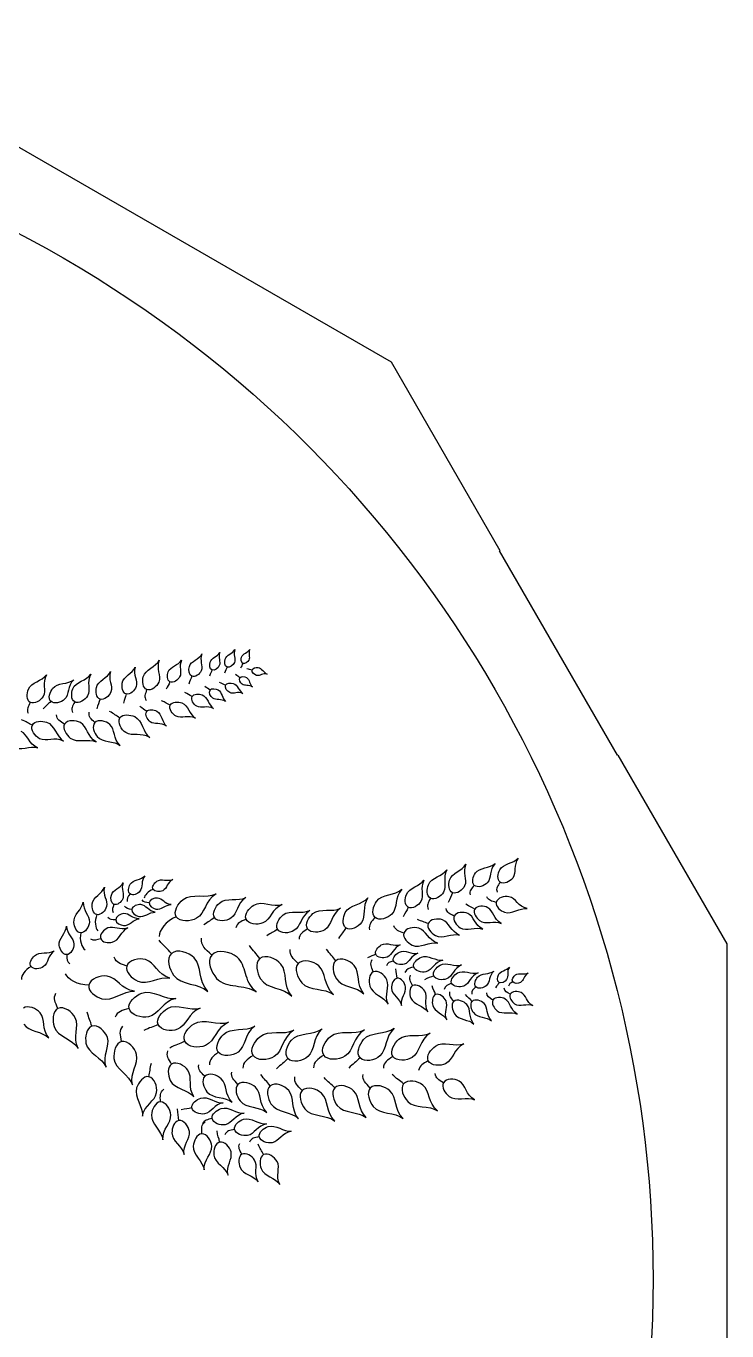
# Model space of a CAD drawing. Extents: x 5.1 to 68.9, y 5.1 to 68.9.
# Drawn here: x 51.06 to 68.88, y 35.7 to 68.88 of the extents above; entities that cross this region are included whole.
import ezdxf

# ---------------------------------------------------------------- set-up
doc = ezdxf.new("R2010")
doc.units = 0
doc.layers.add('View004', color=7, linetype='CONTINUOUS')

msp = doc.modelspace()

# ---------------------------------------------------------------- linework, layer by layer
at = {"layer": 'View004', "color": 7}
for p, q in [((45.549293, 68.88389), (60.343293, 60.342888)), ((60.343293, 60.342888), (63.112293, 55.544889)), ((66.099293, 50.338889), (63.099294, 55.535891)), ((63.112293, 55.544889), (63.099302, 55.535893)), ((66.114292, 50.34589), (66.09929, 50.338879)), ((66.114292, 50.34589), (68.884292, 45.548889)), ((68.884292, 45.548889), (68.884292, 28.466889))]:
    msp.add_line(p, q, dxfattribs=at)
at = {"layer": 'View004', "color": 1}
for p, q in [((55.791583, 52.509546), (55.791587, 52.509546)), ((56.174925, 52.584757), (56.17493, 52.584757)), ((56.574943, 52.677757), (56.574943, 52.677757)), ((56.812036, 52.504576), (56.812036, 52.504575)), ((54.723356, 52.209336), (54.723353, 52.209336)), ((55.28088, 52.348207), (55.280881, 52.348207)), ((56.135194, 52.121354), (56.135194, 52.121357)), ((56.502839, 52.313209), (56.50284, 52.313223)), ((52.944716, 51.766111), (52.944741, 51.766111)), ((53.609442, 51.899086), (53.609444, 51.899086)), ((54.13357, 52.010223), (54.13357, 52.010223)), ((55.285433, 51.835612), (55.285433, 51.835612)), ((55.743269, 51.997314), (55.743269, 51.997314)), ((51.169679, 51.685794), (51.169679, 51.685794)), ((51.692061, 51.712817), (51.692061, 51.712816)), ((52.300199, 51.699959), (52.300199, 51.699959)), ((54.130462, 51.454476), (54.130462, 51.454473)), ((54.73133, 51.616504), (54.73133, 51.616501)), ((51.225443, 51.109268), (51.225443, 51.109269)), ((52.044771, 51.130862), (52.044771, 51.130862)), ((52.810562, 51.170283), (52.810562, 51.170283)), ((53.451291, 51.290499), (53.451291, 51.290498)), ((53.707198, 46.812816), (53.707198, 46.812816)), ((54.29253, 46.929398), (54.29253, 46.929398)), ((61.908824, 46.845542), (61.908824, 46.845542)), ((62.461183, 47.032795), (62.461183, 47.032795)), ((63.11901, 47.113285), (63.11901, 47.113285)), ((53.296868, 46.549007), (53.296868, 46.549007)), ((54.195474, 46.583997), (54.195474, 46.583997)), ((60.783066, 46.474211), (60.783064, 46.474211)), ((61.345173, 46.704888), (61.345173, 46.704888)), ((63.018975, 46.600484), (63.018975, 46.600484)), ((52.864554, 46.289001), (52.864554, 46.289001)), ((53.343547, 46.155726), (53.343547, 46.155726)), ((53.753055, 46.417666), (53.753055, 46.417666)), ((54.88404, 46.232048), (54.88404, 46.232048)), ((55.854335, 46.211365), (55.854335, 46.211364)), ((56.656966, 46.174746), (56.656966, 46.174746)), ((59.93669, 46.216816), (59.93669, 46.216816)), ((61.9485, 46.250082), (61.9485, 46.250082)), ((62.473815, 46.425273), (62.473815, 46.425273)), ((52.45558, 45.825161), (52.45558, 45.825161)), ((57.458718, 45.91554), (57.458718, 45.915543)), ((58.219956, 45.927787), (58.219956, 45.927787)), ((59.19619, 45.949815), (59.196192, 45.949815)), ((60.67051, 45.818987), (60.67051, 45.818987)), ((61.287247, 46.059094), (61.287247, 46.059092)), ((52.962573, 45.675694), (52.962573, 45.675694)), ((52.096628, 45.270002), (52.096628, 45.270002)), ((54.760127, 45.297498), (54.760127, 45.297498)), ((55.783415, 45.25805), (55.783415, 45.25805)), ((57.009307, 45.170182), (57.009305, 45.170182)), ((59.955907, 45.278576), (59.955907, 45.278593)), ((51.189915, 44.965363), (51.189915, 44.965363)), ((53.627189, 44.979072), (53.627189, 44.979072)), ((57.983472, 45.042993), (57.983472, 45.042993)), ((58.939058, 45.114408), (58.939058, 45.114408)), ((59.893311, 44.83392), (59.893311, 44.83392)), ((60.406869, 45.115707), (60.406869, 45.115707)), ((60.919735, 44.959185), (60.919735, 44.959185)), ((52.659979, 44.491777), (52.659979, 44.491777)), ((60.497679, 44.66984), (60.497679, 44.66984)), ((60.892426, 44.483462), (60.892426, 44.483462)), ((61.430842, 44.733308), (61.430842, 44.733295)), ((61.885425, 44.546417), (61.885425, 44.546417)), ((63.089488, 44.562677), (63.089486, 44.562677)), ((63.437143, 44.582848), (63.437143, 44.582848)), ((61.478914, 44.255787), (61.478914, 44.255787)), ((62.499439, 44.451211), (62.499439, 44.451211)), ((63.374276, 44.262519), (63.374276, 44.262519)), ((51.873514, 43.899849), (51.873514, 43.899849)), ((53.684471, 43.899568), (53.684471, 43.899568)), ((61.94172, 44.079836), (61.94172, 44.079836)), ((62.404375, 44.082449), (62.404374, 44.082447)), ((62.935722, 44.114167), (62.935722, 44.114167)), ((54.420795, 43.492819), (54.420795, 43.492821)), ((52.735574, 43.449381), (52.735574, 43.449381)), ((53.492032, 43.058833), (53.492032, 43.058833)), ((55.097193, 43.069359), (55.097193, 43.069356)), ((54.761807, 42.486353), (54.761807, 42.486353)), ((55.951781, 42.788853), (55.951781, 42.788853)), ((56.83671, 42.708008), (56.83671, 42.708008)), ((57.722925, 42.628141), (57.722925, 42.628143)), ((58.633595, 42.715373), (58.633595, 42.715373)), ((59.557518, 42.644966), (59.557518, 42.644969)), ((60.390282, 42.683816), (60.390282, 42.683816)), ((61.291364, 42.569264), (61.291364, 42.569264)), ((54.186261, 42.16635), (54.186261, 42.16635)), ((55.607354, 42.176436), (55.607354, 42.176436)), ((56.45231, 41.970164), (56.45231, 41.970164)), ((57.270236, 41.933733), (57.270235, 41.933733)), ((58.081599, 41.813992), (58.081599, 41.813992)), ((58.911254, 41.880941), (58.911254, 41.880941)), ((59.817496, 41.87694), (59.817496, 41.87694)), ((60.662828, 41.982494), (60.662828, 41.982492)), ((61.6761, 42.012018), (61.6761, 42.012018)), ((54.478216, 41.52585), (54.478216, 41.52585)), ((55.281351, 41.373473), (55.281351, 41.373473)), ((54.949624, 41.050423), (54.949624, 41.050423)), ((55.7975, 41.102527), (55.7975, 41.102527)), ((56.365854, 40.827952), (56.365854, 40.827952)), ((55.530587, 40.713467), (55.530587, 40.713467)), ((55.984944, 40.50035), (55.984944, 40.50035)), ((56.993309, 40.642154), (56.993309, 40.642154)), ((56.550613, 40.19225), (56.550613, 40.19225)), ((57.103479, 40.18384), (57.103479, 40.18384))]:
    msp.add_line(p, q, dxfattribs=at)
at = {"layer": 'View004', "color": 3}
msp.add_line((67.008293, 37.008092), (67.008293, 37.008092), dxfattribs=at)
for points in [[(22.008294, 62.988854), (31.290326, 68.347838), (42.726261, 68.347838), (52.008293, 62.988854)], [(52.008293, 62.988854), (61.290325, 57.62987), (67.008293, 47.72606), (67.008293, 37.008092)], [(67.008293, 37.008092), (67.008293, 26.290125), (61.290325, 16.386314), (52.008293, 11.027331)]]:
    msp.add_open_spline(points, degree=3, dxfattribs=at)
at = {"layer": 'View004', "color": 1}
for points in [[(55.217363, 52.597917), (55.257137, 52.742769), (55.468734, 52.785462), (55.535899, 52.916684)], [(55.535899, 52.916684), (55.463056, 52.750824), (55.572829, 52.617121), (55.517143, 52.489099)], [(55.741643, 52.705881), (55.772915, 52.819771), (55.939285, 52.853338), (55.992094, 52.956513)], [(55.992094, 52.956513), (55.934818, 52.826105), (56.021134, 52.72098), (55.977346, 52.620323)], [(56.17493, 52.584757), (56.112523, 52.610557), (56.107107, 52.715973), (56.124986, 52.781092)], [(56.124986, 52.781092), (56.156258, 52.894983), (56.322627, 52.92855), (56.375436, 53.031724)], [(56.375436, 53.031724), (56.31816, 52.901316), (56.404476, 52.796191), (56.360688, 52.695534)], [(56.574943, 52.677757), (56.525473, 52.700845), (56.524903, 52.786181), (56.541697, 52.838128)], [(56.541697, 52.838128), (56.571067, 52.928982), (56.706645, 52.950086), (56.753021, 53.031507)], [(56.728973, 52.760518), (56.703359, 52.708162), (56.627759, 52.653107), (56.574943, 52.677757)], [(56.753021, 53.031507), (56.702057, 52.928252), (56.767967, 52.840232), (56.728973, 52.760518)], [(52.8516, 52.062626), (52.88985, 52.239736), (53.141853, 52.305256), (53.214001, 52.467775)], [(53.214001, 52.467775), (53.137322, 52.26316), (53.278445, 52.109443), (53.219881, 51.951544)], [(53.508589, 52.177866), (53.537821, 52.348211), (53.775305, 52.420926), (53.837436, 52.578748)], [(53.837436, 52.578748), (53.772704, 52.380625), (53.913461, 52.239888), (53.864112, 52.087024)], [(54.043892, 52.333597), (54.091637, 52.523321), (54.365969, 52.584818), (54.449762, 52.757557)], [(54.449762, 52.757557), (54.359542, 52.539558), (54.506213, 52.368525), (54.437277, 52.200274)], [(54.723353, 52.209336), (54.646673, 52.248024), (54.649885, 52.382236), (54.678791, 52.463113)], [(54.678791, 52.463113), (54.729341, 52.604566), (54.943552, 52.631228), (55.020393, 52.757029)], [(55.020393, 52.757029), (54.935286, 52.597116), (55.034697, 52.455537), (54.969543, 52.332064)], [(55.280881, 52.348207), (55.201508, 52.381021), (55.194621, 52.515095), (55.217363, 52.597917)], [(55.517143, 52.489099), (55.480567, 52.405015), (55.365619, 52.313178), (55.28088, 52.348207)], [(55.791587, 52.509546), (55.729181, 52.535346), (55.723765, 52.640762), (55.741643, 52.705881)], [(55.791587, 52.509546), (55.771757, 52.450938), (55.748069, 52.421071), (55.727178, 52.355109)], [(55.977346, 52.620323), (55.948588, 52.554211), (55.858209, 52.482004), (55.791583, 52.509546)], [(56.17493, 52.584757), (56.1551, 52.526149), (56.131412, 52.496283), (56.11052, 52.43032)], [(56.360688, 52.695534), (56.33193, 52.629422), (56.241552, 52.557215), (56.174925, 52.584757)], [(56.574943, 52.677757), (56.556811, 52.631137), (56.536603, 52.607872), (56.517349, 52.555353)], [(56.812036, 52.504575), (56.76262, 52.512321), (56.73557, 52.527093), (56.680149, 52.534671)], [(56.925809, 52.371798), (56.869187, 52.385628), (56.799245, 52.447712), (56.812036, 52.504576)], [(56.812036, 52.504575), (56.824018, 52.557837), (56.907257, 52.576634), (56.961593, 52.571334)], [(57.195675, 52.406232), (57.083912, 52.433946), (57.012017, 52.350744), (56.925809, 52.371798)], [(56.961593, 52.571334), (57.056625, 52.562064), (57.106223, 52.43413), (57.195675, 52.406232)], [(51.122429, 52.01803), (51.19423, 52.200017), (51.4742, 52.225641), (51.579559, 52.38614)], [(51.579559, 52.38614), (51.461994, 52.181587), (51.585396, 51.993077), (51.495349, 51.835114)], [(51.740085, 52.040191), (51.858768, 52.192258), (52.130682, 52.138368), (52.275103, 52.260749)], [(52.275103, 52.260749), (52.106845, 52.100112), (52.170943, 51.887406), (52.041708, 51.763151)], [(52.25295, 52.032194), (52.324751, 52.214182), (52.604721, 52.239806), (52.71008, 52.400305)], [(52.71008, 52.400305), (52.592514, 52.195752), (52.715917, 52.007242), (52.625869, 51.849279)], [(53.609444, 51.899086), (53.514862, 51.927718), (53.491876, 52.080469), (53.508589, 52.177866)], [(54.13357, 52.010223), (54.029303, 52.050731), (54.016592, 52.22512), (54.043892, 52.333597)], [(54.437277, 52.200274), (54.392001, 52.089766), (54.244887, 51.966975), (54.13357, 52.010223)], [(54.723353, 52.209336), (54.692603, 52.136902), (54.659702, 52.101288), (54.626897, 52.019629)], [(54.969543, 52.332064), (54.926751, 52.250968), (54.805221, 52.168033), (54.723356, 52.209336)], [(55.280881, 52.348207), (55.255663, 52.273667), (55.225531, 52.23568), (55.198961, 52.151786)], [(56.135194, 52.121357), (56.076838, 52.141913), (56.04727, 52.165979), (55.981574, 52.18769)], [(56.243642, 51.934222), (56.177894, 51.963802), (56.106822, 52.055077), (56.135194, 52.121354)], [(56.135194, 52.121357), (56.161768, 52.183437), (56.267247, 52.187535), (56.332137, 52.168841)], [(56.332137, 52.168841), (56.445629, 52.136147), (56.477115, 51.969373), (56.579621, 51.91528)], [(56.50284, 52.313223), (56.460138, 52.339269), (56.44079, 52.363263), (56.392478, 52.391455)], [(56.557211, 52.147022), (56.510177, 52.181444), (56.469282, 52.265554), (56.502839, 52.313209)], [(56.50284, 52.313223), (56.534274, 52.357863), (56.618376, 52.343403), (56.666559, 52.317723)], [(56.819743, 52.075674), (56.727065, 52.144009), (56.628822, 52.09461), (56.557211, 52.147022)], [(56.666559, 52.317723), (56.750829, 52.272831), (56.747751, 52.135651), (56.819743, 52.075674)], [(51.169679, 51.685794), (51.071503, 51.739404), (51.081375, 51.913976), (51.122429, 52.01803)], [(51.495349, 51.835114), (51.436207, 51.731364), (51.274493, 51.62856), (51.169679, 51.685794)], [(51.692061, 51.712816), (51.614177, 51.790909), (51.672225, 51.953245), (51.740085, 52.040191)], [(52.300199, 51.699959), (52.202023, 51.753569), (52.211896, 51.928141), (52.25295, 52.032194)], [(52.625869, 51.849279), (52.566727, 51.745528), (52.405014, 51.642724), (52.300199, 51.699959)], [(52.944741, 51.766111), (52.846959, 51.800341), (52.829729, 51.961361), (52.8516, 52.062626)], [(52.944741, 51.766111), (52.919337, 51.674655), (52.885581, 51.626896), (52.859168, 51.524083)], [(53.219881, 51.951544), (53.181433, 51.847836), (53.04911, 51.729568), (52.944716, 51.766111)], [(53.609444, 51.899086), (53.588966, 51.810892), (53.558738, 51.764002), (53.537761, 51.664945)], [(53.864112, 52.087024), (53.8317, 51.986622), (53.710418, 51.868518), (53.609442, 51.899086)], [(54.13357, 52.010223), (54.092659, 51.890575), (54.057528, 51.82514), (54.115767, 51.730854)], [(55.285433, 51.835612), (55.213449, 51.8674), (55.178312, 51.900811), (55.097133, 51.934786)], [(55.404609, 51.587685), (55.324136, 51.631641), (55.242958, 51.754349), (55.285433, 51.835612)], [(55.285433, 51.835612), (55.325219, 51.911729), (55.459373, 51.906586), (55.539826, 51.87652)], [(55.539826, 51.87652), (55.680537, 51.823942), (55.704116, 51.609369), (55.828798, 51.530727)], [(55.743269, 51.997314), (55.690217, 52.02915), (55.666073, 52.058652), (55.606063, 52.093094)], [(55.812005, 51.792241), (55.753523, 51.834397), (55.702187, 51.938068), (55.743269, 51.997314)], [(55.743269, 51.997314), (55.781747, 52.052808), (55.885907, 52.035678), (55.945733, 52.004358)], [(56.137368, 51.706335), (56.022125, 51.790032), (55.901048, 51.728049), (55.812005, 51.792241)], [(55.945733, 52.004358), (56.050368, 51.949578), (56.047785, 51.779877), (56.137368, 51.706335)], [(56.579621, 51.91528), (56.449939, 51.974176), (56.343744, 51.889186), (56.243642, 51.934222)], [(51.169679, 51.685794), (51.113687, 51.572418), (51.070415, 51.512056), (51.116015, 51.411051)], [(51.692061, 51.712816), (51.625356, 51.636909), (51.570879, 51.60676), (51.49795, 51.520434)], [(52.041708, 51.763151), (51.956828, 51.681538), (51.775211, 51.629443), (51.692061, 51.712817)], [(52.300199, 51.699959), (52.244208, 51.586582), (52.200936, 51.526221), (52.246536, 51.425215)], [(52.810562, 51.170283), (52.716252, 51.267777), (52.652289, 51.315276), (52.665811, 51.433386)], [(53.451291, 51.290498), (53.349864, 51.344408), (53.302253, 51.396772), (53.187671, 51.45484)], [(54.130462, 51.454473), (54.063078, 51.495111), (54.03245, 51.532701), (53.956222, 51.576673)], [(54.217314, 51.193464), (54.143049, 51.247248), (54.078047, 51.37924), (54.130462, 51.454476)], [(54.130462, 51.454473), (54.17956, 51.524945), (54.311982, 51.502869), (54.387986, 51.462873)], [(54.387986, 51.462873), (54.520914, 51.392914), (54.517158, 51.177084), (54.630889, 51.083299)], [(54.73133, 51.616501), (54.646834, 51.650749), (54.604952, 51.688191), (54.509729, 51.724646)], [(54.878178, 51.333627), (54.783417, 51.381663), (54.685035, 51.520881), (54.73133, 51.616504)], [(54.73133, 51.616501), (54.774692, 51.706068), (54.930239, 51.704892), (55.024482, 51.672943)], [(55.024482, 51.672943), (55.189311, 51.617059), (55.224261, 51.36941), (55.371456, 51.282777)], [(55.828798, 51.530727), (55.670126, 51.618125), (55.527131, 51.520761), (55.404609, 51.587685)], [(51.225443, 51.109269), (51.121045, 51.151021), (51.06918, 51.196952), (50.951541, 51.241362)], [(51.408163, 50.761265), (51.291027, 50.819957), (51.1689, 50.991079), (51.225443, 51.109268)], [(51.225443, 51.109269), (51.278405, 51.219973), (51.470232, 51.219416), (51.586637, 51.180555)], [(51.586637, 51.180555), (51.790227, 51.112589), (51.83475, 50.807382), (52.016771, 50.701391)], [(52.044771, 51.130862), (51.92515, 51.209946), (51.848276, 51.24436), (51.835247, 51.369361)], [(52.044771, 51.130862), (51.979217, 51.022258), (52.088616, 50.856876), (52.188277, 50.778392)], [(52.449118, 51.170623), (52.33191, 51.238478), (52.114757, 51.246809), (52.044771, 51.130862)], [(52.846398, 50.678912), (52.61437, 50.812143), (52.627573, 51.067315), (52.449118, 51.170623)], [(52.810562, 51.170283), (52.727817, 51.083382), (52.795044, 50.908277), (52.871043, 50.815418)], [(53.192131, 51.124343), (53.097753, 51.210972), (52.898902, 51.26306), (52.810562, 51.170283)], [(53.458522, 50.589), (53.271466, 50.759481), (53.335826, 50.992449), (53.192131, 51.124343)], [(53.59851, 50.916924), (53.486014, 50.989445), (53.38084, 51.176696), (53.451291, 51.290499)], [(53.451291, 51.290498), (53.517281, 51.397094), (53.712042, 51.375386), (53.825982, 51.32309)], [(53.825982, 51.32309), (54.02526, 51.231625), (54.036842, 50.916745), (54.210023, 50.789038)], [(54.630889, 51.083299), (54.484548, 51.190069), (54.330385, 51.111577), (54.217314, 51.193464)], [(55.371456, 51.282777), (55.184586, 51.37834), (55.022454, 51.260487), (54.878178, 51.333627)], [(51.360519, 50.527466), (51.12844, 50.628426), (51.114138, 50.869697), (50.935556, 50.948135)], [(52.016771, 50.701391), (51.785771, 50.818167), (51.586506, 50.671901), (51.408163, 50.761265)], [(52.188277, 50.778392), (52.362581, 50.641124), (52.651495, 50.775958), (52.846398, 50.678912)], [(52.871043, 50.815418), (53.003962, 50.653008), (53.298356, 50.718473), (53.458522, 50.589)], [(54.210023, 50.789038), (53.988286, 50.933096), (53.769789, 50.806504), (53.59851, 50.916924)], [(50.731401, 50.552088), (50.909636, 50.44129), (51.16713, 50.598295), (51.360519, 50.527466)], [(61.833241, 47.166905), (61.887547, 47.351549), (62.15961, 47.401335), (62.248693, 47.567882)], [(62.248693, 47.567882), (62.151533, 47.357094), (62.289061, 47.183268), (62.214757, 47.020556)], [(62.490272, 47.347022), (62.595571, 47.497884), (62.857277, 47.460387), (62.988598, 47.584285)], [(62.988598, 47.584285), (62.83652, 47.422741), (62.908383, 47.223424), (62.791621, 47.098513)], [(63.109849, 47.428723), (63.196112, 47.591221), (63.460433, 47.585679), (63.575791, 47.724562)], [(63.575791, 47.724562), (63.444386, 47.545798), (63.539847, 47.356645), (63.439063, 47.218519)], [(53.711225, 47.05917), (53.784262, 47.182858), (53.990226, 47.169173), (54.08512, 47.273411)], [(54.08512, 47.273411), (53.976298, 47.138636), (54.044054, 46.987722), (53.960555, 46.883558)], [(54.29253, 46.929398), (54.254538, 46.995529), (54.325179, 47.091735), (54.388026, 47.136365)], [(54.388026, 47.136365), (54.497942, 47.214422), (54.672565, 47.127858), (54.794292, 47.181502)], [(54.794292, 47.181502), (54.649008, 47.107092), (54.651789, 46.95474), (54.540032, 46.89701)], [(60.734092, 46.800691), (60.803361, 46.980258), (61.078587, 47.007567), (61.181028, 47.166247)], [(61.181028, 47.166247), (61.066909, 46.964138), (61.189722, 46.779618), (61.102321, 46.623548)], [(61.294363, 47.046959), (61.367194, 47.234956), (61.655543, 47.263148), (61.763093, 47.429215)], [(61.763093, 47.429215), (61.643245, 47.217672), (61.771615, 47.024197), (61.679827, 46.86084)], [(61.908824, 46.845542), (61.807904, 46.889414), (61.802188, 47.061333), (61.833241, 47.166905)], [(62.461183, 47.032795), (62.383036, 47.103209), (62.430066, 47.260766), (62.490272, 47.347022)], [(63.11901, 47.113285), (63.032915, 47.173721), (63.060527, 47.335813), (63.109849, 47.428723)], [(63.439063, 47.218519), (63.37287, 47.127796), (63.210927, 47.048762), (63.11901, 47.113285)], [(52.747677, 46.563535), (52.767563, 46.736346), (53.002167, 46.822645), (53.055813, 46.984704)], [(53.055813, 46.984704), (53.001798, 46.782001), (53.151086, 46.648411), (53.110009, 46.492047)], [(53.296868, 46.549007), (53.220524, 46.579286), (53.212091, 46.707388), (53.232694, 46.786891)], [(53.232694, 46.786891), (53.268728, 46.92594), (53.470459, 46.969676), (53.53287, 47.096069)], [(53.53287, 47.096069), (53.465507, 46.936479), (53.572311, 46.810151), (53.52083, 46.686976)], [(53.707198, 46.812816), (53.653531, 46.737057), (53.615198, 46.698275), (53.636623, 46.619779)], [(53.707198, 46.812816), (53.642187, 46.863003), (53.669464, 46.988451), (53.711225, 47.05917)], [(53.960555, 46.883558), (53.905713, 46.815143), (53.776604, 46.759235), (53.707198, 46.812816)], [(54.29253, 46.929398), (54.163126, 46.884029), (54.070712, 46.77606), (54.070422, 46.702288)], [(54.540032, 46.89701), (54.466631, 46.859092), (54.333092, 46.858795), (54.29253, 46.929398)], [(55.057712, 46.672844), (55.276568, 46.847836), (55.649187, 46.68887), (55.895443, 46.8146)], [(55.895443, 46.8146), (55.602761, 46.642989), (55.626565, 46.327162), (55.401484, 46.194134)], [(59.974528, 46.625546), (60.111494, 46.821778), (60.451906, 46.773004), (60.622721, 46.934164)], [(60.622721, 46.934164), (60.424908, 46.724037), (60.518382, 46.464776), (60.366505, 46.302299)], [(60.783064, 46.474211), (60.686082, 46.526213), (60.694485, 46.698021), (60.734092, 46.800691)], [(61.345173, 46.704888), (61.243659, 46.759507), (61.25272, 46.939469), (61.294363, 47.046959)], [(61.679827, 46.86084), (61.619542, 46.753547), (61.45355, 46.646575), (61.345173, 46.704888)], [(61.908824, 46.845542), (61.874792, 46.750635), (61.835313, 46.702671), (61.799328, 46.595813)], [(62.214757, 47.020556), (62.165953, 46.913686), (62.016568, 46.798702), (61.908824, 46.845542)], [(62.461183, 47.032795), (62.385281, 46.94126), (62.332556, 46.895458), (62.352288, 46.793128)], [(62.791621, 47.098513), (62.714933, 47.01647), (62.544614, 46.95762), (62.461183, 47.032795)], [(63.11901, 47.113285), (63.054747, 47.013236), (63.007954, 46.961388), (63.039927, 46.862199)], [(52.277271, 46.089887), (52.263735, 46.278178), (52.494262, 46.424265), (52.51853, 46.608949)], [(52.51853, 46.608949), (52.501996, 46.380978), (52.686365, 46.273573), (52.674234, 46.097854)], [(52.864554, 46.289001), (52.767912, 46.312507), (52.736306, 46.464728), (52.747677, 46.563535)], [(53.110009, 46.492047), (53.083032, 46.389347), (52.96773, 46.263906), (52.864554, 46.289001)], [(53.296868, 46.549007), (53.266214, 46.461373), (53.240083, 46.413512), (53.282356, 46.343987)], [(53.52083, 46.686976), (53.487018, 46.606075), (53.378374, 46.516681), (53.296868, 46.549007)], [(53.753055, 46.417666), (53.661802, 46.434761), (53.607285, 46.435958), (53.568074, 46.507254)], [(53.984281, 46.543081), (53.897291, 46.554084), (53.765647, 46.50444), (53.753055, 46.417666)], [(54.344957, 46.349653), (54.173026, 46.37078), (54.116726, 46.526331), (53.984281, 46.543081)], [(54.195474, 46.583997), (54.109616, 46.596529), (54.058662, 46.595595), (54.019365, 46.660699)], [(54.195474, 46.583997), (54.187517, 46.507654), (54.289981, 46.445233), (54.364753, 46.427894)], [(54.40668, 46.709809), (54.325033, 46.716812), (54.203968, 46.665502), (54.195474, 46.583997)], [(54.364753, 46.427894), (54.495528, 46.397569), (54.619056, 46.545746), (54.750762, 46.542748)], [(54.750762, 46.542748), (54.589414, 46.55601), (54.53099, 46.699149), (54.40668, 46.709809)], [(54.88404, 46.232048), (54.797372, 46.364784), (54.932577, 46.572791), (55.057712, 46.672844)], [(55.854335, 46.211364), (55.780278, 46.318959), (55.882553, 46.49567), (55.980158, 46.582466)], [(55.980158, 46.582466), (56.15087, 46.734272), (56.456114, 46.613456), (56.650472, 46.725186)], [(56.650472, 46.725186), (56.420181, 46.57398), (56.449444, 46.31252), (56.272377, 46.195363)], [(56.656966, 46.174746), (56.601899, 46.300001), (56.74184, 46.46174), (56.859322, 46.531879)], [(56.859322, 46.531879), (57.064793, 46.65455), (57.355144, 46.47028), (57.577074, 46.547073)], [(57.577074, 46.547073), (57.310417, 46.436721), (57.289174, 46.161944), (57.083969, 46.076173)], [(58.357786, 46.314432), (58.539062, 46.470655), (58.856809, 46.33914), (59.062199, 46.453004)], [(59.181612, 46.341395), (59.287073, 46.544042), (59.615331, 46.539845), (59.757159, 46.713465)], [(59.757159, 46.713465), (59.595811, 46.490162), (59.716263, 46.256263), (59.592525, 46.083731)], [(59.93669, 46.216816), (59.835041, 46.308407), (59.896214, 46.513348), (59.974528, 46.625546)], [(60.783064, 46.474211), (60.741364, 46.382416), (60.698084, 46.33785), (60.653458, 46.234303)], [(61.102321, 46.623548), (61.044919, 46.52104), (60.886606, 46.418694), (60.783066, 46.474211)], [(61.345173, 46.704888), (61.288196, 46.587695), (61.243988, 46.525216), (61.291624, 46.421419)], [(62.473815, 46.425273), (62.394204, 46.478463), (62.336967, 46.49275), (62.249111, 46.553955)], [(62.806191, 46.464633), (62.708547, 46.518603), (62.52956, 46.521915), (62.473815, 46.425273)], [(63.018975, 46.600484), (62.898466, 46.63368), (62.825458, 46.641415), (62.780867, 46.741479)], [(63.141436, 46.066149), (62.948156, 46.172085), (62.954858, 46.382465), (62.806191, 46.464633)], [(63.018975, 46.600484), (62.994013, 46.492763), (63.129381, 46.38529), (63.233187, 46.347195)], [(63.343301, 46.742749), (63.227828, 46.767292), (63.045624, 46.715489), (63.018975, 46.600484)], [(63.233187, 46.347195), (63.41474, 46.280567), (63.617706, 46.47041), (63.805455, 46.442681)], [(63.805455, 46.442681), (63.577158, 46.490359), (63.519113, 46.705385), (63.343301, 46.742749)], [(52.864554, 46.289001), (52.796284, 46.127146), (52.820385, 45.944001), (52.891257, 45.877779)], [(53.343547, 46.155726), (53.250732, 46.157925), (53.196733, 46.150339), (53.146567, 46.214402)], [(53.551596, 46.316692), (53.463969, 46.313563), (53.342021, 46.243395), (53.343547, 46.155726)], [(53.343547, 46.155726), (53.344977, 46.07361), (53.461887, 46.02057), (53.54355, 46.011831)], [(53.54355, 46.011831), (53.686376, 45.996546), (53.798404, 46.169919), (53.938683, 46.18378)], [(53.938683, 46.18378), (53.765592, 46.176985), (53.685011, 46.321458), (53.551596, 46.316692)], [(53.753055, 46.417666), (53.741262, 46.336388), (53.848121, 46.265239), (53.927316, 46.243482)], [(53.927316, 46.243482), (54.065825, 46.205428), (54.204274, 46.35853), (54.344957, 46.349653)], [(54.88404, 46.232048), (54.620874, 46.122583), (54.441878, 45.887591), (54.450009, 45.734465)], [(55.401484, 46.194134), (55.253652, 46.10676), (54.976569, 46.090337), (54.88404, 46.232048)], [(55.854335, 46.211364), (55.760429, 46.13718), (55.690535, 46.113688), (55.587153, 46.028696)], [(56.272377, 46.195363), (56.156081, 46.118413), (55.933398, 46.096495), (55.854335, 46.211365)], [(56.656966, 46.174746), (56.518051, 46.106732), (56.431053, 46.080576), (56.399791, 45.948673)], [(57.083969, 46.076173), (56.949192, 46.019836), (56.715757, 46.041022), (56.656966, 46.174746)], [(57.458718, 45.915543), (57.389649, 46.026404), (57.499878, 46.198264), (57.601344, 46.280516)], [(57.601344, 46.280516), (57.778805, 46.424375), (58.078218, 46.289756), (58.277472, 46.392501)], [(58.277472, 46.392501), (58.040522, 46.25196), (58.057823, 45.989438), (57.875595, 45.880482)], [(58.219956, 45.927787), (58.144141, 46.041688), (58.254138, 46.22511), (58.357786, 46.314432)], [(59.062199, 46.453004), (58.81853, 46.298379), (58.844923, 46.024049), (58.657555, 45.904221)], [(59.196192, 45.949815), (59.088675, 46.023984), (59.121315, 46.22553), (59.181612, 46.341395)], [(59.93669, 46.216816), (59.837961, 46.097754), (59.769379, 46.038177), (59.795045, 45.905072)], [(60.366505, 46.302299), (60.266753, 46.195583), (60.045212, 46.119033), (59.93669, 46.216816)], [(61.287247, 46.059092), (61.190068, 46.105442), (61.124064, 46.112114), (61.016415, 46.166057)], [(61.650804, 46.156512), (61.533429, 46.200822), (61.333699, 46.17564), (61.287247, 46.059094)], [(62.08818, 45.767111), (61.855988, 45.853832), (61.829512, 46.089047), (61.650804, 46.156512)], [(61.9485, 46.250082), (61.838436, 46.309329), (61.768995, 46.333159), (61.747854, 46.44065)], [(61.9485, 46.250082), (61.900133, 46.150646), (62.008109, 46.01568), (62.100799, 45.955384)], [(62.296393, 46.316398), (62.189307, 46.366086), (62.000138, 46.356242), (61.9485, 46.250082)], [(62.679946, 45.920779), (62.468042, 46.018192), (62.459437, 46.240748), (62.296393, 46.316398)], [(62.473815, 46.425273), (62.421603, 46.334754), (62.514405, 46.200332), (62.597772, 46.137321)], [(62.597772, 46.137321), (62.743576, 46.027115), (62.979325, 46.142901), (63.141436, 46.066149)], [(51.90847, 45.504894), (51.880809, 45.678158), (52.085229, 45.82576), (52.093282, 45.997757)], [(52.093282, 45.997757), (52.095919, 45.78618), (52.277244, 45.697003), (52.279851, 45.533954)], [(52.45558, 45.825161), (52.348815, 45.827754), (52.28501, 45.982228), (52.277271, 46.089887)], [(52.45558, 45.825161), (52.415827, 45.637303), (52.477885, 45.44822), (52.565972, 45.394253)], [(52.674234, 46.097854), (52.666268, 45.982441), (52.569564, 45.822393), (52.45558, 45.825161)], [(53.142294, 45.949414), (53.040413, 45.910249), (52.925277, 45.778274), (52.962573, 45.675694)], [(53.651764, 45.9497), (53.450765, 45.871612), (53.297411, 46.009047), (53.142294, 45.949414)], [(53.256267, 45.587296), (53.430581, 45.627137), (53.492249, 45.876581), (53.651764, 45.9497)], [(57.458718, 45.915543), (57.361526, 45.84572), (57.290631, 45.825442), (57.183479, 45.745256)], [(57.875595, 45.880482), (57.755909, 45.808919), (57.532458, 45.797185), (57.458718, 45.91554)], [(58.219956, 45.927787), (58.094829, 45.836867), (58.013634, 45.796119), (58.005555, 45.660803)], [(58.657555, 45.904221), (58.534493, 45.825516), (58.300897, 45.806185), (58.219956, 45.927787)], [(59.196192, 45.949815), (59.134861, 45.847053), (59.077914, 45.800211), (59.011576, 45.683975)], [(59.592525, 46.083731), (59.511256, 45.970411), (59.310976, 45.870631), (59.19619, 45.949815)], [(60.67051, 45.818987), (60.539076, 45.86882), (60.458147, 45.885154), (60.41874, 46.001874)], [(60.67051, 45.818987), (60.63124, 45.701004), (60.771505, 45.566448), (60.883724, 45.512885)], [(61.048585, 45.944181), (60.921878, 45.983796), (60.712435, 45.944947), (60.67051, 45.818987)], [(61.534483, 45.559646), (61.283888, 45.637021), (61.2415, 45.883869), (61.048585, 45.944181)], [(61.287247, 46.059092), (61.243735, 45.949929), (61.368706, 45.815299), (61.471649, 45.758621)], [(61.471649, 45.758621), (61.651693, 45.65949), (61.895385, 45.826365), (62.08818, 45.767111)], [(62.100799, 45.955384), (62.26291, 45.849927), (62.503116, 45.989699), (62.679946, 45.920779)], [(52.096628, 45.270002), (51.996367, 45.266562), (51.924285, 45.405828), (51.90847, 45.504894)], [(52.279851, 45.533954), (52.281565, 45.426863), (52.203669, 45.273674), (52.096628, 45.270002)], [(52.962573, 45.675694), (52.852428, 45.640699), (52.791935, 45.609905), (52.706943, 45.665002)], [(52.962573, 45.675694), (52.997506, 45.579611), (53.156601, 45.564516), (53.256267, 45.587296)], [(54.760127, 45.297498), (54.654903, 45.429624), (54.566391, 45.484368), (54.451617, 45.634392)], [(55.783415, 45.25805), (55.618078, 45.415545), (55.507226, 45.491038), (55.521843, 45.690628)], [(57.009305, 45.170182), (56.918854, 45.300129), (56.839364, 45.356681), (56.741059, 45.503947)], [(59.955907, 45.278593), (59.919925, 45.363663), (60.015924, 45.471509), (60.09589, 45.517736)], [(60.09589, 45.517736), (60.235749, 45.598587), (60.429987, 45.471446), (60.580519, 45.521156)], [(60.580519, 45.521156), (60.399477, 45.449201), (60.382527, 45.263928), (60.243199, 45.207981)], [(60.883724, 45.512885), (61.079992, 45.419205), (61.327189, 45.610424), (61.534483, 45.559646)], [(51.189915, 44.965363), (51.130883, 45.042413), (51.203851, 45.175643), (51.275644, 45.242497)], [(51.275644, 45.242497), (51.401206, 45.359424), (51.636037, 45.279533), (51.780598, 45.367644)], [(51.780598, 45.367644), (51.609805, 45.24938), (51.638889, 45.057645), (51.507593, 44.966054)], [(52.096628, 45.270002), (52.105169, 45.156919), (52.099324, 45.090568), (52.180639, 45.033417)], [(53.627189, 44.979072), (53.460376, 45.039053), (53.357977, 45.057891), (53.305752, 45.204211)], [(54.101194, 45.145146), (53.940566, 45.192346), (53.677317, 45.13881), (53.627189, 44.979072)], [(54.722229, 44.670828), (54.404567, 44.762949), (54.345757, 45.073287), (54.101194, 45.145146)], [(54.760127, 45.297498), (54.623779, 45.17342), (54.707561, 44.8977), (54.813821, 44.747051)], [(55.339803, 45.185177), (55.204695, 45.328299), (54.905694, 45.429966), (54.760127, 45.297498)], [(55.689209, 44.335539), (55.421291, 44.61734), (55.545513, 44.967273), (55.339803, 45.185177)], [(55.783415, 45.25805), (55.650217, 45.10619), (55.775339, 44.81629), (55.909557, 44.665331)], [(56.42837, 45.207031), (56.263668, 45.346247), (55.925619, 45.420178), (55.783415, 45.25805)], [(56.913268, 44.324916), (56.586913, 44.598795), (56.679137, 44.995073), (56.42837, 45.207031)], [(57.009305, 45.170182), (56.87427, 45.062349), (56.935994, 44.799376), (57.026297, 44.652039)], [(57.544766, 45.030114), (57.427025, 45.17215), (57.153472, 45.285306), (57.009307, 45.170182)], [(57.983472, 45.042993), (57.852368, 45.175081), (57.76378, 45.239116), (57.780247, 45.401389)], [(58.507755, 44.9867), (58.376751, 45.103881), (58.103029, 45.171833), (57.983472, 45.042993)], [(58.939058, 45.114408), (58.859426, 45.22881), (58.789445, 45.278597), (58.7029, 45.408246)], [(59.410464, 44.991095), (59.306807, 45.11614), (59.065977, 45.21576), (58.939058, 45.114408)], [(59.955907, 45.278593), (59.8803, 45.240577), (59.828542, 45.234253), (59.744832, 45.190097)], [(59.893311, 44.83392), (59.843887, 44.965509), (59.802683, 45.037051), (59.864269, 45.143746)], [(60.243199, 45.207981), (60.151689, 45.171237), (59.994321, 45.187755), (59.955907, 45.278576)], [(60.406869, 45.115707), (60.378324, 45.200433), (60.47882, 45.297548), (60.559364, 45.336354)], [(60.559364, 45.336354), (60.700234, 45.404227), (60.878471, 45.267391), (61.027382, 45.304446)], [(61.027382, 45.304446), (60.847408, 45.248154), (60.817581, 45.070559), (60.679034, 45.026687)], [(60.919735, 44.959185), (60.89278, 45.060588), (61.01789, 45.166639), (61.11518, 45.20593)], [(61.11518, 45.20593), (61.285337, 45.274651), (61.483614, 45.100785), (61.660832, 45.132801)], [(61.660832, 45.132801), (61.445766, 45.08063), (61.397265, 44.87493), (61.231661, 44.834138)], [(51.189915, 44.965363), (51.03428, 44.886403), (50.935819, 44.734679), (50.947838, 44.641561)], [(51.507593, 44.966054), (51.421358, 44.905896), (51.252939, 44.883102), (51.189915, 44.965363)], [(53.627189, 44.979072), (53.580235, 44.829452), (53.760021, 44.662832), (53.902685, 44.597732)], [(57.820307, 44.214247), (57.586706, 44.494026), (57.724034, 44.813861), (57.544766, 45.030114)], [(57.983472, 45.042993), (57.871487, 44.922314), (57.966805, 44.683274), (58.072706, 44.557221)], [(58.882661, 44.256963), (58.623032, 44.487546), (58.707217, 44.80829), (58.507755, 44.9867)], [(58.939058, 45.114408), (58.820176, 45.019474), (58.874516, 44.787958), (58.954016, 44.658246)], [(59.653044, 44.272824), (59.447387, 44.519135), (59.568288, 44.80071), (59.410464, 44.991095)], [(59.893311, 44.83392), (59.778799, 44.785453), (59.770456, 44.591262), (59.804385, 44.471634)], [(60.23707, 44.632814), (60.1831, 44.754103), (60.015566, 44.885663), (59.893311, 44.83392)], [(60.406869, 45.115707), (60.312499, 45.079531), (60.254355, 45.067574), (60.226328, 44.983549)], [(60.679034, 45.026687), (60.588036, 44.99787), (60.437345, 45.025252), (60.406869, 45.115707)], [(60.497679, 44.66984), (60.491595, 44.757911), (60.469749, 44.807726), (60.464865, 44.906333)], [(60.919735, 44.959185), (60.806455, 44.924031), (60.737449, 44.914471), (60.698207, 44.818211)], [(61.231661, 44.834138), (61.122894, 44.807344), (60.948513, 44.850925), (60.919735, 44.959185)], [(61.430842, 44.733295), (61.390144, 44.829516), (61.498725, 44.951496), (61.589173, 45.003783)], [(61.589173, 45.003783), (61.747365, 45.095232), (61.967061, 44.951427), (62.137326, 45.007683)], [(62.137326, 45.007683), (61.932553, 44.926297), (61.913381, 44.716739), (61.75579, 44.65346)], [(61.885425, 44.546417), (61.846182, 44.637792), (61.948893, 44.754472), (62.034712, 44.804717)], [(62.034712, 44.804717), (62.184807, 44.892596), (62.394684, 44.756868), (62.556456, 44.8113)], [(62.556456, 44.8113), (62.361969, 44.732755), (62.344822, 44.533184), (62.195151, 44.472123)], [(62.545451, 44.699044), (62.640191, 44.811382), (62.845635, 44.762506), (62.959112, 44.851501)], [(62.959112, 44.851501), (62.826384, 44.734071), (62.869038, 44.570294), (62.767068, 44.479434)], [(63.073826, 44.757473), (63.122024, 44.860706), (63.285674, 44.865655), (63.352617, 44.955205)], [(63.352617, 44.955205), (63.277014, 44.840481), (63.342045, 44.726523), (63.284094, 44.637903)], [(63.508625, 44.754267), (63.594252, 44.820539), (63.73469, 44.75355), (63.830204, 44.800108)], [(63.830204, 44.800108), (63.716424, 44.736044), (63.721818, 44.611463), (63.634305, 44.561782)], [(52.659979, 44.491777), (52.374956, 44.492448), (52.119786, 44.641276), (52.068825, 44.785901)], [(52.659979, 44.491777), (52.630569, 44.336004), (52.834961, 44.195394), (52.98882, 44.150711)], [(53.123728, 44.724419), (52.953734, 44.748718), (52.691379, 44.658084), (52.659979, 44.491777)], [(53.817195, 44.339611), (53.48116, 44.386446), (53.382551, 44.687428), (53.123728, 44.724419)], [(53.902685, 44.597732), (54.152199, 44.48387), (54.459744, 44.730353), (54.722229, 44.670828)], [(54.813821, 44.747051), (54.999664, 44.483569), (55.457993, 44.551543), (55.689209, 44.335539)], [(55.909557, 44.665331), (56.144298, 44.401304), (56.634963, 44.531669), (56.913268, 44.324916)], [(57.026297, 44.652039), (57.18423, 44.394351), (57.617064, 44.430263), (57.820307, 44.214247)], [(58.072706, 44.557221), (58.257922, 44.336757), (58.660646, 44.431761), (58.882661, 44.256963)], [(58.954016, 44.658246), (59.093057, 44.431383), (59.474114, 44.462999), (59.653044, 44.272824)], [(59.804385, 44.471634), (59.863726, 44.262408), (60.170584, 44.20317), (60.269415, 44.01401)], [(60.269415, 44.01401), (60.161943, 44.253247), (60.319245, 44.448149), (60.23707, 44.632814)], [(60.497679, 44.66984), (60.402198, 44.656898), (60.356454, 44.513397), (60.357486, 44.417048)], [(60.713798, 44.449538), (60.69812, 44.551206), (60.599617, 44.683658), (60.497679, 44.66984)], [(60.892426, 44.483462), (60.839311, 44.591469), (60.798218, 44.648993), (60.841784, 44.745063)], [(60.892426, 44.483462), (60.798891, 44.432589), (60.80801, 44.266407), (60.846922, 44.167298)], [(61.202178, 44.340812), (61.146049, 44.439662), (60.992285, 44.537774), (60.892426, 44.483462)], [(61.430842, 44.733295), (61.345325, 44.690293), (61.286782, 44.683141), (61.1921, 44.633199)], [(61.478914, 44.255787), (61.451176, 44.339598), (61.417656, 44.382437), (61.388467, 44.476751)], [(61.75579, 44.65346), (61.652285, 44.611898), (61.474291, 44.630582), (61.430842, 44.733308)], [(61.885425, 44.546417), (61.784042, 44.497849), (61.720651, 44.47938), (61.697111, 44.38371)], [(62.195151, 44.472123), (62.096847, 44.432016), (61.927323, 44.448864), (61.885425, 44.546417)], [(62.499439, 44.451211), (62.442403, 44.51291), (62.491281, 44.634814), (62.545451, 44.699044)], [(62.767068, 44.479434), (62.700095, 44.419755), (62.560331, 44.385341), (62.499439, 44.451211)], [(63.089486, 44.562677), (63.06113, 44.510159), (63.033764, 44.485599), (63.003201, 44.426261)], [(63.089486, 44.562677), (63.034322, 44.597327), (63.046262, 44.698449), (63.073826, 44.757473)], [(63.284094, 44.637903), (63.24603, 44.579697), (63.14838, 44.525685), (63.089488, 44.562677)], [(63.437143, 44.582848), (63.378441, 44.544746), (63.340784, 44.528268), (63.333912, 44.46732)], [(63.437143, 44.582848), (63.405599, 44.636118), (63.459666, 44.716376), (63.508625, 44.754267)], [(63.634305, 44.561782), (63.576827, 44.52915), (63.47082, 44.525977), (63.437143, 44.582848)], [(51.873514, 43.899849), (51.80492, 44.063308), (51.749565, 44.151491), (51.822059, 44.288901)], [(52.98882, 44.150711), (53.257916, 44.072557), (53.541588, 44.361771), (53.817195, 44.339611)], [(53.684471, 43.899568), (53.644023, 44.062589), (53.847094, 44.229006), (54.003861, 44.289309)], [(54.003861, 44.289309), (54.278041, 44.394777), (54.590776, 44.111215), (54.875282, 44.157747)], [(54.875282, 44.157747), (54.529661, 44.079963), (54.446561, 43.75201), (54.180412, 43.691123)], [(60.357486, 44.417048), (60.359286, 44.248535), (60.57668, 44.141816), (60.612094, 43.980273)], [(60.612094, 43.980273), (60.580408, 44.181017), (60.737673, 44.294745), (60.713798, 44.449538)], [(60.846922, 44.167298), (60.914976, 43.993958), (61.181426, 43.969121), (61.281456, 43.816182)], [(61.281456, 43.816182), (61.169877, 44.011074), (61.287639, 44.190311), (61.202178, 44.340812)], [(61.478914, 44.255787), (61.389627, 44.219565), (61.380907, 44.069203), (61.405807, 43.976121)], [(61.742924, 44.095978), (61.702514, 44.19058), (61.574238, 44.294459), (61.478914, 44.255787)], [(61.94172, 44.079836), (61.868562, 44.175411), (61.817041, 44.223818), (61.841035, 44.326539)], [(62.273344, 44.00033), (62.199015, 44.086336), (62.029071, 44.152579), (61.94172, 44.079836)], [(62.404374, 44.082447), (62.348214, 44.150562), (62.301474, 44.178385), (62.240164, 44.255769)], [(62.499439, 44.451211), (62.432401, 44.383925), (62.387127, 44.35133), (62.395373, 44.268496)], [(62.708302, 44.028887), (62.636428, 44.102483), (62.479273, 44.152963), (62.404375, 44.082449)], [(62.935722, 44.114167), (62.844241, 44.175902), (62.785332, 44.202948), (62.776218, 44.299241)], [(63.247189, 44.141813), (63.157484, 44.194889), (62.990428, 44.202886), (62.935722, 44.114167)], [(63.374276, 44.262519), (63.288014, 44.312979), (63.233205, 44.333987), (63.219361, 44.420472)], [(63.549337, 43.7605), (63.371746, 43.864727), (63.38377, 44.061006), (63.247189, 44.141813)], [(63.374276, 44.262519), (63.332811, 44.184441), (63.415258, 44.07354), (63.487608, 44.022736)], [(63.654124, 44.305643), (63.56997, 44.34838), (63.418544, 44.345877), (63.374276, 44.262519)], [(63.949369, 43.978667), (63.782818, 44.062508), (63.782252, 44.240576), (63.654124, 44.305643)], [(51.41989, 43.790166), (51.326343, 43.901946), (51.109279, 43.993556), (50.995108, 43.906365)], [(51.873514, 43.899849), (51.731529, 43.83328), (51.730326, 43.58816), (51.77882, 43.439032)], [(52.316364, 43.662897), (52.242534, 43.813158), (52.025099, 43.970918), (51.873514, 43.899849)], [(52.735574, 43.449381), (52.701998, 43.584483), (52.654418, 43.655855), (52.619817, 43.807646)], [(53.684471, 43.899568), (53.502221, 43.846313), (53.391517, 43.832847), (53.326145, 43.679818)], [(54.180412, 43.691123), (54.005607, 43.65113), (53.727653, 43.725523), (53.684471, 43.899568)], [(54.420795, 43.492821), (54.358941, 43.638464), (54.523119, 43.823456), (54.659993, 43.902851)], [(54.659993, 43.902851), (54.899379, 44.041712), (55.232449, 43.824399), (55.490201, 43.909967)], [(55.490201, 43.909967), (55.18024, 43.786242), (55.151673, 43.468808), (54.913132, 43.372613)], [(61.405807, 43.976121), (61.449355, 43.813323), (61.686421, 43.763861), (61.760798, 43.616151)], [(61.760798, 43.616151), (61.680307, 43.802761), (61.804448, 43.951944), (61.742924, 44.095978)], [(61.94172, 44.079836), (61.859902, 44.0117), (61.901253, 43.850486), (61.958746, 43.760868)], [(62.453408, 43.501233), (62.305965, 43.670624), (62.386513, 43.869385), (62.273344, 44.00033)], [(62.404374, 44.082447), (62.33422, 44.016396), (62.380446, 43.873051), (62.437314, 43.795265)], [(62.898428, 43.587973), (62.75592, 43.732863), (62.817735, 43.916836), (62.708302, 44.028887)], [(62.935722, 44.114167), (62.884479, 44.031066), (62.967463, 43.902993), (63.043587, 43.841865)], [(63.043587, 43.841865), (63.176725, 43.734953), (63.400052, 43.836608), (63.549337, 43.7605)], [(63.487608, 44.022736), (63.614146, 43.933879), (63.810035, 44.038748), (63.949369, 43.978667)], [(51.009245, 43.504468), (51.134812, 43.302465), (51.47799, 43.324143), (51.639432, 43.153799)], [(51.639432, 43.153799), (51.453835, 43.374003), (51.562322, 43.619979), (51.41989, 43.790166)], [(52.386795, 42.884628), (52.239887, 43.180963), (52.428775, 43.434121), (52.316364, 43.662897)], [(53.131558, 43.166489), (53.079352, 43.320075), (52.89009, 43.498772), (52.735574, 43.449381)], [(54.420795, 43.492821), (54.291369, 43.4275), (54.202718, 43.416537), (54.059427, 43.340682)], [(54.913132, 43.372613), (54.756459, 43.309431), (54.486831, 43.337327), (54.420795, 43.492819)], [(55.097193, 43.069356), (55.026345, 43.221278), (55.19336, 43.423178), (55.335351, 43.512274)], [(55.335351, 43.512274), (55.583688, 43.668102), (55.944319, 43.450284), (56.214062, 43.550368)], [(56.214062, 43.550368), (55.890448, 43.407968), (55.871885, 43.070837), (55.622873, 42.960213)], [(61.958746, 43.760868), (62.059296, 43.604128), (62.325474, 43.631729), (62.453408, 43.501233)], [(62.437314, 43.795265), (62.536768, 43.65922), (62.775682, 43.698804), (62.898428, 43.587973)], [(51.77882, 43.439032), (51.863633, 43.178209), (52.253178, 43.11827), (52.386795, 42.884628)], [(52.735574, 43.449381), (52.590845, 43.403115), (52.559129, 43.167738), (52.587134, 43.018397)], [(53.102206, 42.409887), (52.99799, 42.712943), (53.21105, 42.932649), (53.131558, 43.166489)], [(53.492032, 43.058833), (53.46103, 43.233369), (53.426403, 43.33156), (53.527318, 43.449683)], [(55.951781, 42.788853), (55.856751, 42.913594), (55.969173, 43.131417), (56.081202, 43.241147)], [(56.081202, 43.241147), (56.277135, 43.433063), (56.650164, 43.305836), (56.876771, 43.451064)], [(56.876771, 43.451064), (56.609358, 43.256421), (56.659571, 42.944577), (56.454013, 42.793844)], [(56.83671, 42.708008), (56.743862, 42.847977), (56.879248, 43.072929), (57.006657, 43.182378)], [(57.006657, 43.182378), (57.22949, 43.373803), (57.619294, 43.211741), (57.871648, 43.35112)], [(57.871648, 43.35112), (57.572225, 43.161778), (57.604093, 42.824965), (57.373851, 42.678231)], [(57.810524, 43.094691), (57.98937, 43.305884), (58.376077, 43.213054), (58.59012, 43.380217)], [(58.59012, 43.380217), (58.339715, 43.15958), (58.419416, 42.850989), (58.227036, 42.680269)], [(58.633595, 42.715373), (58.540747, 42.855342), (58.676133, 43.080294), (58.803542, 43.189743)], [(58.803542, 43.189743), (59.026375, 43.381168), (59.416179, 43.219106), (59.668532, 43.358485)], [(59.668532, 43.358485), (59.36911, 43.169143), (59.400978, 42.83233), (59.170736, 42.685596)], [(59.645116, 43.111516), (59.823962, 43.322709), (60.210669, 43.229879), (60.424712, 43.397042)], [(60.424712, 43.397042), (60.174307, 43.176405), (60.254008, 42.867814), (60.061629, 42.697094)], [(60.545735, 43.117728), (60.749563, 43.292827), (61.106122, 43.144587), (61.336953, 43.272079)], [(61.336953, 43.272079), (61.063067, 43.098886), (61.092217, 42.790798), (60.881612, 42.656578)], [(52.587134, 43.018397), (52.636112, 42.757205), (53.002944, 42.651046), (53.102206, 42.409887)], [(53.492032, 43.058833), (53.33889, 43.025088), (53.283858, 42.786223), (53.298401, 42.630083)], [(53.871996, 42.730368), (53.832986, 42.893179), (53.655528, 43.094859), (53.492032, 43.058833)], [(54.761807, 42.486353), (54.682395, 42.62227), (54.623398, 42.693459), (54.671225, 42.822866)], [(55.097193, 43.069356), (54.96257, 42.995436), (54.869114, 42.980567), (54.720199, 42.894982)], [(55.622873, 42.960213), (55.459323, 42.887553), (55.172832, 42.907167), (55.097193, 43.069359)], [(57.722925, 42.628143), (57.61575, 42.744554), (57.708261, 42.97394), (57.810524, 43.094691)], [(59.557518, 42.644969), (59.450342, 42.761379), (59.54286, 42.990765), (59.645116, 43.111516)], [(60.390282, 42.683816), (60.305353, 42.811847), (60.429192, 43.017614), (60.545735, 43.117728)], [(61.291364, 42.569264), (61.227459, 42.692288), (61.358325, 42.86501), (61.4725, 42.943642)], [(61.4725, 42.943642), (61.672187, 43.081169), (61.977857, 42.913932), (62.197199, 43.006154)], [(62.197199, 43.006154), (61.93484, 42.877063), (61.931411, 42.597849), (61.729569, 42.497649)], [(53.298401, 42.630083), (53.323832, 42.356999), (53.690688, 42.212933), (53.769703, 41.955643)], [(53.769703, 41.955643), (53.691497, 42.277014), (53.931393, 42.482483), (53.871996, 42.730368)], [(54.186261, 42.16635), (54.218631, 42.290951), (54.211485, 42.36995), (54.250394, 42.508563)], [(54.761807, 42.486353), (54.644559, 42.411223), (54.672031, 42.195292), (54.732081, 42.069651)], [(55.17925, 42.329299), (55.096764, 42.452988), (54.886983, 42.566563), (54.761807, 42.486353)], [(55.951781, 42.788853), (55.815302, 42.675727), (55.725409, 42.623194), (55.726047, 42.467834)], [(56.454013, 42.793844), (56.319004, 42.69484), (56.053236, 42.655677), (55.951781, 42.788853)], [(56.83671, 42.708008), (56.682931, 42.596639), (56.58318, 42.546776), (56.572999, 42.380681)], [(57.373851, 42.678231), (57.222631, 42.581853), (56.935837, 42.558575), (56.83671, 42.708008)], [(57.722925, 42.628143), (57.622955, 42.52315), (57.543134, 42.483051), (57.433642, 42.363478)], [(58.227036, 42.680269), (58.100683, 42.568138), (57.837347, 42.503862), (57.722925, 42.628141)], [(58.633595, 42.715373), (58.479816, 42.604004), (58.380064, 42.554141), (58.369884, 42.388046)], [(59.170736, 42.685596), (59.019515, 42.589218), (58.732721, 42.56594), (58.633595, 42.715373)], [(59.557518, 42.644969), (59.457547, 42.539975), (59.377726, 42.499875), (59.268234, 42.380303)], [(60.061629, 42.697094), (59.935275, 42.584963), (59.671939, 42.520687), (59.557518, 42.644966)], [(60.390282, 42.683816), (60.249618, 42.581945), (60.158374, 42.536334), (60.149062, 42.384405)], [(60.881612, 42.656578), (60.743288, 42.56842), (60.480954, 42.547128), (60.390282, 42.683816)], [(61.291364, 42.569264), (61.155379, 42.491372), (61.069136, 42.459211), (61.046193, 42.323794)], [(61.729569, 42.497649), (61.597, 42.431835), (61.35959, 42.437921), (61.291364, 42.569264)], [(54.186261, 42.16635), (54.048237, 42.192666), (53.918537, 42.015414), (53.875352, 41.881705)], [(54.383102, 41.761648), (54.408494, 41.909494), (54.33362, 42.138257), (54.186261, 42.16635)], [(55.331842, 41.652348), (55.168019, 41.896127), (55.30484, 42.14098), (55.17925, 42.329299)], [(55.607354, 42.176436), (55.50577, 42.286905), (55.436353, 42.341229), (55.454611, 42.471485)], [(55.607354, 42.176436), (55.513405, 42.082634), (55.582865, 41.887082), (55.664326, 41.782251)], [(56.028099, 42.114956), (55.926136, 42.21341), (55.707656, 42.276581), (55.607354, 42.176436)], [(56.45231, 41.970164), (56.345946, 42.088661), (56.272993, 42.147181), (56.294026, 42.285141)], [(57.270235, 41.933733), (57.189854, 42.047394), (57.119591, 42.096596), (57.032191, 42.225432)], [(58.081599, 41.813992), (57.960941, 41.94386), (57.878618, 42.007605), (57.899395, 42.161571)], [(58.911254, 41.880941), (58.819536, 41.985668), (58.744557, 42.02733), (58.644287, 42.146425)], [(59.817496, 41.87694), (59.696301, 42.006307), (59.613715, 42.069711), (59.633854, 42.223761)], [(60.662828, 41.982492), (60.562384, 42.078882), (60.484078, 42.113893), (60.37387, 42.223856)], [(61.6761, 42.012018), (61.557412, 42.088527), (61.481325, 42.121537), (61.467072, 42.244473)], [(53.875352, 41.881705), (53.799821, 41.647852), (54.051009, 41.399623), (54.025181, 41.159846)], [(54.478216, 41.52585), (54.478734, 41.676098), (54.464692, 41.763222), (54.566705, 41.846488)], [(54.732081, 42.069651), (54.837105, 41.849907), (55.187017, 41.842482), (55.331842, 41.652348)], [(56.307769, 41.515399), (56.105645, 41.709187), (56.183343, 41.965059), (56.028099, 42.114956)], [(56.45231, 41.970164), (56.351439, 41.871845), (56.422635, 41.66349), (56.507721, 41.551232)], [(56.897908, 41.899566), (56.790989, 42.005321), (56.560002, 42.075131), (56.45231, 41.970164)], [(57.186965, 41.259904), (56.974999, 41.468082), (57.060698, 41.738553), (56.897908, 41.899566)], [(57.270235, 41.933733), (57.152215, 41.838036), (57.208211, 41.607224), (57.288577, 41.478273)], [(57.741954, 41.814095), (57.637499, 41.938206), (57.396236, 42.035902), (57.270236, 41.933733)], [(57.989577, 41.09856), (57.782349, 41.34302), (57.900994, 41.625134), (57.741954, 41.814095)], [(58.081599, 41.813992), (57.971196, 41.702626), (58.054425, 41.472065), (58.151279, 41.348735)], [(58.578943, 41.743921), (58.457912, 41.859595), (58.199466, 41.932888), (58.081599, 41.813992)], [(58.911254, 41.880941), (58.803776, 41.773538), (58.883372, 41.549764), (58.976653, 41.429826)], [(59.392823, 41.810786), (59.276079, 41.923415), (59.025998, 41.995605), (58.911254, 41.880941)], [(59.713201, 41.124735), (59.481775, 41.346425), (59.570573, 41.639306), (59.392823, 41.810786)], [(59.817496, 41.87694), (59.707556, 41.765117), (59.791738, 41.534903), (59.889103, 41.411975)], [(60.315126, 41.808929), (60.193617, 41.924101), (59.934869, 41.996323), (59.817496, 41.87694)], [(60.662828, 41.982492), (60.565057, 41.866184), (60.663728, 41.650145), (60.767055, 41.538738)], [(61.148664, 41.954312), (61.022604, 42.056406), (60.76721, 42.106665), (60.662828, 41.982494)], [(61.52726, 41.298589), (61.277503, 41.499401), (61.340599, 41.798873), (61.148664, 41.954312)], [(61.6761, 42.012018), (61.612789, 41.904332), (61.722395, 41.742734), (61.821422, 41.666588)], [(62.073794, 42.055777), (61.95761, 42.121256), (61.743692, 42.126985), (61.6761, 42.012018)], [(62.470585, 41.576133), (62.240596, 41.704677), (62.250689, 41.956086), (62.073794, 42.055777)], [(54.025181, 41.159846), (54.074315, 41.452104), (54.344441, 41.536547), (54.383102, 41.761648)], [(54.478216, 41.52585), (54.345396, 41.520848), (54.263405, 41.32995), (54.251939, 41.197532)], [(54.745472, 41.194495), (54.73754, 41.336174), (54.620016, 41.531191), (54.478216, 41.52585)], [(55.281351, 41.373473), (55.260099, 41.482565), (55.399891, 41.585716), (55.505516, 41.620298)], [(55.505516, 41.620298), (55.690251, 41.680782), (55.887391, 41.482881), (56.076969, 41.504071)], [(56.076969, 41.504071), (55.845953, 41.464279), (55.780015, 41.250349), (55.602086, 41.219057)], [(55.664326, 41.782251), (55.806798, 41.598904), (56.134239, 41.663079), (56.307769, 41.515399)], [(56.507721, 41.551232), (56.656534, 41.354894), (57.004747, 41.418799), (57.186965, 41.259904)], [(57.288577, 41.478273), (57.429129, 41.252739), (57.80946, 41.287155), (57.989577, 41.09856)], [(58.912913, 41.037432), (58.672996, 41.265106), (58.763221, 41.567806), (58.578943, 41.743921)], [(60.652019, 41.103829), (60.411161, 41.330508), (60.500132, 41.633579), (60.315126, 41.808929)], [(60.767055, 41.538738), (60.94776, 41.343889), (61.314699, 41.449679), (61.52726, 41.298589)], [(61.821422, 41.666588), (61.994618, 41.533411), (62.277565, 41.66947), (62.470585, 41.576133)], [(54.251939, 41.197532), (54.231884, 40.965936), (54.516072, 40.790351), (54.543093, 40.56383)], [(54.543093, 40.56383), (54.52643, 40.843672), (54.757552, 40.978783), (54.745472, 41.194495)], [(54.949624, 41.050423), (54.943204, 41.16008), (54.916672, 41.222344), (54.911878, 41.345093)], [(55.281351, 41.373473), (55.182896, 41.347475), (55.120386, 41.352875), (55.010869, 41.321663)], [(55.602086, 41.219057), (55.485223, 41.198501), (55.304039, 41.257007), (55.281351, 41.373473)], [(55.7975, 41.102527), (55.775037, 41.214211), (55.917678, 41.320812), (56.025726, 41.356917)], [(56.025726, 41.356917), (56.214698, 41.420065), (56.417998, 41.21845), (56.61218, 41.241352)], [(56.61218, 41.241352), (56.375641, 41.199128), (56.309391, 40.979438), (56.127212, 40.946254)], [(58.151279, 41.348735), (58.320673, 41.133033), (58.707051, 41.210817), (58.912913, 41.037432)], [(58.976653, 41.429826), (59.139802, 41.220058), (59.514525, 41.293667), (59.713201, 41.124735)], [(59.889103, 41.411975), (60.059389, 41.196977), (60.44544, 41.27636), (60.652019, 41.103829)], [(54.949624, 41.050423), (54.830657, 41.035561), (54.771874, 40.857617), (54.771903, 40.737725)], [(55.215648, 40.773509), (55.197462, 40.900208), (55.076634, 41.066287), (54.949624, 41.050423)], [(55.530587, 40.713467), (55.53108, 40.856402), (55.517722, 40.939286), (55.61477, 41.018499)], [(55.7975, 41.102527), (55.672399, 41.07197), (55.596982, 41.066202), (55.548048, 40.964498)], [(56.127212, 40.946254), (56.007557, 40.924457), (55.821481, 40.983291), (55.7975, 41.102527)], [(56.365854, 40.827952), (56.240753, 40.797395), (56.165336, 40.791628), (56.116403, 40.689923)], [(56.365854, 40.827952), (56.343392, 40.939636), (56.486032, 41.046237), (56.59408, 41.082342)], [(56.695566, 40.67168), (56.575912, 40.649882), (56.389836, 40.708716), (56.365854, 40.827952)], [(56.59408, 41.082342), (56.783052, 41.14549), (56.986353, 40.943876), (57.180535, 40.966777)], [(57.180535, 40.966777), (56.943995, 40.924553), (56.877745, 40.704864), (56.695566, 40.67168)], [(56.993309, 40.642154), (56.970846, 40.753838), (57.113486, 40.860439), (57.221534, 40.896544)], [(57.221534, 40.896544), (57.410507, 40.959692), (57.613807, 40.758077), (57.807989, 40.780979)], [(54.771903, 40.737725), (54.771954, 40.52804), (55.041038, 40.392428), (55.082996, 40.190976)], [(55.082996, 40.190976), (55.046186, 40.441153), (55.243337, 40.580605), (55.215648, 40.773509)], [(55.530587, 40.713467), (55.404232, 40.708708), (55.326231, 40.527101), (55.315323, 40.401127)], [(55.784837, 40.398238), (55.777291, 40.533021), (55.665486, 40.718547), (55.530587, 40.713467)], [(55.984944, 40.50035), (55.868459, 40.47404), (55.827506, 40.291923), (55.839203, 40.173078)], [(55.984944, 40.50035), (55.96791, 40.608428), (55.935546, 40.667567), (55.918851, 40.788782)], [(56.275603, 40.251737), (56.245243, 40.375564), (56.109304, 40.528437), (55.984944, 40.50035)], [(56.993309, 40.642154), (56.868208, 40.611597), (56.79279, 40.605829), (56.743857, 40.504125)], [(57.32302, 40.485881), (57.203366, 40.464084), (57.01729, 40.522918), (56.993309, 40.642154)], [(57.807989, 40.780979), (57.57145, 40.738755), (57.5052, 40.519065), (57.32302, 40.485881)], [(55.315323, 40.401127), (55.296244, 40.180803), (55.566601, 40.013763), (55.592307, 39.798267)], [(55.592307, 39.798267), (55.576455, 40.06449), (55.796329, 40.193025), (55.784837, 40.398238)], [(55.839203, 40.173078), (55.859663, 39.965223), (56.139601, 39.85698), (56.2008, 39.661366)], [(56.2008, 39.661366), (56.139961, 39.905782), (56.321825, 40.063208), (56.275603, 40.251737)], [(56.550613, 40.19225), (56.494388, 40.305082), (56.451033, 40.365105), (56.496135, 40.465966)], [(56.550613, 40.19225), (56.452926, 40.138454), (56.463389, 39.964448), (56.504689, 39.860858)], [(56.875822, 40.044542), (56.816491, 40.147767), (56.654904, 40.249683), (56.550613, 40.19225)], [(57.103479, 40.18384), (57.060602, 40.2845), (57.014795, 40.333963), (56.969046, 40.447448)], [(57.103479, 40.18384), (56.996927, 40.129918), (57.00162, 39.943313), (57.041946, 39.830909)], [(57.44599, 40.013612), (57.386356, 40.126298), (57.217236, 40.241405), (57.103479, 40.18384)], [(56.504689, 39.860858), (56.576918, 39.67968), (56.856127, 39.655129), (56.961736, 39.495494)], [(56.961736, 39.495494), (56.843801, 39.699006), (56.966158, 39.887381), (56.875822, 40.044542)], [(57.041946, 39.830909), (57.112473, 39.634317), (57.410358, 39.597607), (57.51741, 39.422822)], [(57.51741, 39.422822), (57.398806, 39.645023), (57.53679, 39.842045), (57.44599, 40.013612)]]:
    msp.add_open_spline(points, degree=3, dxfattribs=at)

doc.saveas('drawing.dxf')
